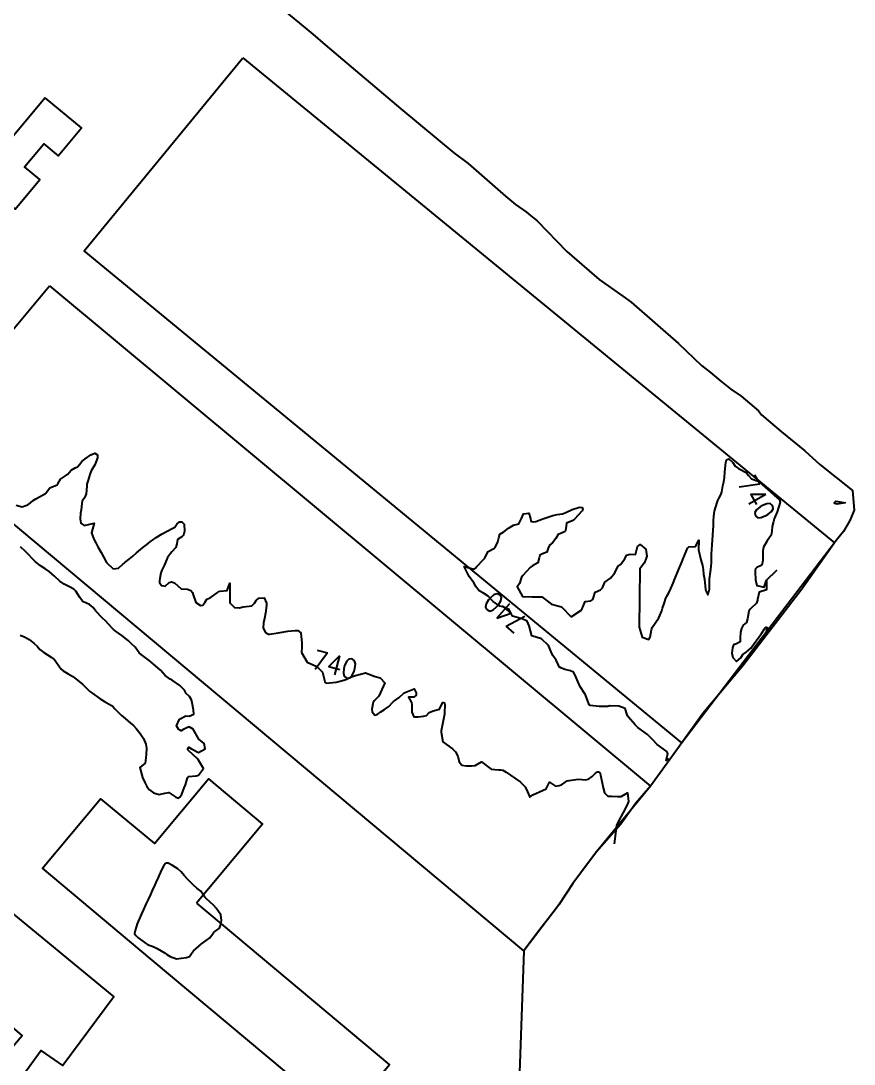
# Model space of a CAD drawing. Header units: metres. Extents: x 307586 to 320046, y 7427249 to 7434250.
# Drawn here: x 317742.7 to 317913.5, y 7431838.3 to 7432052.3 of the extents above; entities that cross this region are included whole.
import ezdxf
from ezdxf.enums import TextEntityAlignment as Align

# ---------------------------------------------------------------- set-up
doc = ezdxf.new("R2010")
doc.units = ezdxf.units.M
doc.header["$MEASUREMENT"] = 0
for name, color, linetype in [('Area', 45, 'Continuous'), ('Cotas', 45, 'Continuous'), ('Curvas de Nivel 5m', 15, 'Continuous'), ('Edificações', 30, 'Continuous')]:
    doc.layers.add(name, color=color, linetype=linetype)
doc.styles.add('Style-STANDARD', font='STANDARD.shx')

msp = doc.modelspace()

# ---------------------------------------------------------------- linework, layer by layer
at = {"layer": 'Area'}
msp.add_polyline3d([(317796.35, 7432054.64, 739.47), (317802.57, 7432049.51, 739.45), (317805.12, 7432047.34, 739.4), (317820.64, 7432034.22, 739.46), (317831.5, 7432025.18, 740.06), (317834.4, 7432022.98, 742.36), (317838.26, 7432019.68, 739.98), (317842.06, 7432016.33, 740.01), (317844.15, 7432014.62, 742.57), (317846.36, 7432013.03, 747.29), (317847.19, 7432012.33, 747.36), (317848.56, 7432011.22, 747.27), (317854.66, 7432004.97, 747.25), (317861.29, 7431999.22, 747.24), (317866.14, 7431995.79, 747.23), (317867.81, 7431994.59, 739.91), (317877.57, 7431986.11, 739.82), (317882.22, 7431981.58, 740.29), (317884.08, 7431980.14, 740.43), (317886.19, 7431978.36, 741.26), (317888.28, 7431976.74, 742.32), (317890.37, 7431975.3, 744.51), (317893.97, 7431972.3, 744.46), (317894.54, 7431971.48, 744.45), (317898.66, 7431967.98, 742.09), (317903.42, 7431964.08, 740.01), (317906.5, 7431961.3, 740.08), (317913.22, 7431955.94, 747.19), (317913.55, 7431951.93, 740.01), (317912.66, 7431949.79, 740.06), (317911.38, 7431947.57, 740.14), (317909.86, 7431945.73, 740.01), (317902.85, 7431935.7, 746.37), (317890.74, 7431920.01, 746.65), (317882.54, 7431910.23, 746.47), (317877.19, 7431902.8, 748.49), (317871.8, 7431895.32, 740.01), (317868.8, 7431891.82, 750.95), (317865.71, 7431887.56, 750.96), (317860.72, 7431881.86, 750.93), (317858.83, 7431879.33, 751.02), (317855.84, 7431875.4, 751.1), (317853.03, 7431871, 751.23), (317852.26, 7431869.97, 751.22), (317848.62, 7431865.3, 751.28), (317845.82, 7431861.58, 741.15), (317843.94, 7431807.8, 746.25)], dxfattribs=at)
at = {"layer": 'Curvas de Nivel 5m', "elevation": 740, "flags": 128}
for points in [[(317741.76, 7431952.95), (317742.95, 7431952.63), (317743.75, 7431952.85), (317744.14, 7431953.03), (317744.67, 7431953.41), (317745.26, 7431953.91), (317745.77, 7431954.25), (317747.78, 7431955.37), (317748.66, 7431956.5), (317749.81, 7431956.95), (317750.08, 7431957.08), (317750.26, 7431957.35), (317750.85, 7431958.31), (317751.83, 7431958.95), (317752.31, 7431959.32), (317753.03, 7431960.12), (317753.85, 7431960.59), (317754.34, 7431960.81), (317754.7, 7431961.29), (317755.23, 7431961.93), (317755.87, 7431962.42), (317757.05, 7431963.26), (317757.89, 7431963.58), (317758.44, 7431963.24), (317758.45, 7431962.67), (317757.86, 7431961.25), (317757.11, 7431959.99), (317756.86, 7431959.26), (317756.44, 7431957.89), (317756.26, 7431957.27), (317756.23, 7431956.85), (317756.13, 7431955.27), (317755.77, 7431954.42), (317755.3, 7431953.75), (317755.19, 7431953.29), (317755.05, 7431951.98), (317754.94, 7431951.29), (317754.89, 7431950.12), (317755.01, 7431949.29), (317755.71, 7431948.78), (317757.71, 7431949.25), (317757.19, 7431947.26), (317757.67, 7431945.98), (317758.06, 7431945.25), (317758.52, 7431944.37), (317759.19, 7431943.23), (317759.63, 7431942.37), (317760.24, 7431941.22), (317761.6, 7431939.88), (317762.73, 7431940.06), (317763.62, 7431940.85), (317763.79, 7431941), (317764.02, 7431941.18), (317764.93, 7431941.86), (317765.64, 7431942.46), (317766.4, 7431943.15), (317767.65, 7431944.21), (317768.17, 7431944.62), (317768.79, 7431945.12), (317769.28, 7431945.5), (317769.67, 7431945.79), (317770.48, 7431946.3), (317771.69, 7431947.09), (317773.7, 7431948.16), (317774.29, 7431948.47), (317774.68, 7431949.05), (317775.21, 7431949.56), (317775.72, 7431949.53), (317776.16, 7431949.03), (317776.28, 7431947.61), (317776.15, 7431947.03), (317776.01, 7431946.72), (317775.68, 7431946.47), (317774.81, 7431945.91), (317774.68, 7431945.05), (317774.46, 7431944.25), (317773.65, 7431943.38), (317773.36, 7431943.06), (317772.8, 7431942.24), (317772.27, 7431941.08), (317772.1, 7431940.6), (317771.6, 7431939.62), (317771.45, 7431939.23), (317771.42, 7431939.09), (317771.14, 7431937.53), (317771.12, 7431937.09), (317771.56, 7431936.49), (317772.31, 7431936.33), (317773.11, 7431937.07), (317773.57, 7431937.23), (317774.21, 7431937.05), (317775.55, 7431935.79), (317776.85, 7431935.72), (317777.55, 7431935.43), (317777.91, 7431935.01), (317778.01, 7431934.53), (317778.57, 7431933), (317779.52, 7431932.34), (317780.05, 7431932.45), (317780.46, 7431932.98), (317780.85, 7431933.65), (317781.53, 7431933.96), (317782.94, 7431934.95), (317783.24, 7431935.25), (317783.55, 7431935.31), (317785, 7431935.48), (317785.57, 7431936.92), (317785.55, 7431934.92), (317785.52, 7431932.92), (317786.54, 7431931.93), (317787.51, 7431931.89), (317788.28, 7431932.12), (317789.52, 7431932.22), (317790.08, 7431932.3), (317790.6, 7431932.86), (317790.98, 7431933.4), (317791.53, 7431933.85), (317792.62, 7431933.92), (317793.09, 7431932.83), (317793.09, 7431932.4), (317792.88, 7431930.83), (317792.63, 7431929.69), (317792.44, 7431928.84), (317792.37, 7431927.74), (317792.87, 7431926.83), (317793.45, 7431926.51), (317793.78, 7431926.48), (317795.45, 7431926.8), (317797.46, 7431927.08), (317798.96, 7431927.25), (317799.46, 7431927.22), (317800.08, 7431926.74), (317800.15, 7431926.04), (317800.32, 7431924.74), (317800.3, 7431923.86), (317800.27, 7431922.74), (317801.38, 7431920.73), (317803.37, 7431919.84), (317804.52, 7431918.69), (317804.97, 7431917.05), (317805, 7431916.68), (317805.33, 7431916.43), (317807.33, 7431916.65), (317808.94, 7431917.03), (317809.34, 7431917.2), (317810.3, 7431917.66), (317811.35, 7431918), (317813.35, 7431918.58), (317815.35, 7431917.79), (317816.37, 7431917.57), (317817.33, 7431916.53), (317816.44, 7431914.54), (317816.08, 7431913.77), (317815.29, 7431912.97), (317815.05, 7431912.8), (317814.97, 7431912.56), (317814.69, 7431911.14), (317814.74, 7431910.57), (317815.25, 7431909.92), (317815.76, 7431910.05), (317816.49, 7431910.54), (317817.27, 7431911.02), (317818.12, 7431911.67), (317818.91, 7431912.51), (317819.08, 7431912.71), (317819.29, 7431912.84), (317820.27, 7431913.53), (317821.31, 7431914.49), (317823.32, 7431915.26), (317823.74, 7431914.46), (317823.76, 7431914), (317823.3, 7431913.57), (317822.17, 7431913.6), (317822.8, 7431912.47), (317822.88, 7431912.07), (317822.85, 7431910.47), (317823.25, 7431909.57), (317824.15, 7431909.55), (317825.25, 7431909.71), (317825.84, 7431909.84), (317826.43, 7431910.42), (317827.27, 7431910.78), (317828.56, 7431911.1), (317829.13, 7431912.39), (317829.18, 7431912.49), (317829.28, 7431912.51), (317829.53, 7431912.39), (317829.64, 7431912.03), (317829.57, 7431910.39), (317829.54, 7431910.1), (317829.23, 7431908.39), (317828.91, 7431906.7), (317828.89, 7431906.39), (317829.19, 7431904.39), (317831.17, 7431902.95), (317831.83, 7431902.36), (317832.28, 7431901.48), (317832.57, 7431900.35), (317833.13, 7431899.62), (317833.99, 7431899.47), (317835.13, 7431899.52), (317835.88, 7431899.56), (317837.14, 7431900.29), (317839.13, 7431898.84), (317840.71, 7431898.67), (317841.13, 7431898.7), (317841.52, 7431898.64), (317842.19, 7431898.23), (317843.11, 7431897.56), (317845.09, 7431896.2), (317846.11, 7431895.21), (317846.57, 7431894.18), (317847.06, 7431893.09), (317847.69, 7431893.54), (317849.07, 7431894.15), (317850.43, 7431894.79), (317851.09, 7431896.13), (317852.33, 7431895.36), (317853.09, 7431895.44), (317853.56, 7431895.62), (317854.26, 7431896.09), (317854.74, 7431896.44), (317855.1, 7431896.51), (317856.49, 7431896.67), (317857.1, 7431896.73), (317858.49, 7431896.64), (317859.1, 7431896.75), (317859.84, 7431897.29), (317860.55, 7431898.02), (317860.9, 7431898.24), (317861.13, 7431898.28), (317861.35, 7431898.23), (317861.46, 7431898.01), (317861.54, 7431897.58), (317861.91, 7431896), (317862.08, 7431895), (317862.39, 7431893.99), (317863.06, 7431893.3), (317863.78, 7431893.26), (317865.06, 7431893.24), (317865.79, 7431893.22), (317867.07, 7431893.93), (317867.3, 7431892.18), (317867.04, 7431891.48), (317866.19, 7431889.94), (317865.22, 7431888.17), (317864.82, 7431887.24), (317864.32, 7431883.53)], [(317875.51, 7431900.98), (317875, 7431900.61), (317875.35, 7431902.02), (317875.17, 7431902.46), (317873.19, 7431903.86), (317872.2, 7431904.88), (317871.21, 7431905.89), (317869.23, 7431907.36), (317868.67, 7431907.92), (317867.26, 7431909.48), (317867.06, 7431909.73), (317867.03, 7431909.93), (317866.59, 7431911.25), (317865.28, 7431911.72), (317863.48, 7431911.77), (317863.28, 7431911.75), (317862.98, 7431911.68), (317861.28, 7431911.68), (317859.44, 7431911.87), (317859.28, 7431911.95), (317859.21, 7431912.03), (317859.14, 7431912.18), (317858.48, 7431914.04), (317857.33, 7431915.86), (317857.25, 7431915.97), (317857.22, 7431916.05), (317857.09, 7431916.3), (317856.34, 7431918.07), (317855.99, 7431918.69), (317855.37, 7431919), (317854.21, 7431919.26), (317853.38, 7431919.57), (317853.08, 7431919.81), (317852.93, 7431920.11), (317852.44, 7431921.16), (317851.74, 7431922.12), (317851.41, 7431922.88), (317850.91, 7431924.14), (317849.45, 7431925.57), (317847.45, 7431926.17), (317846.95, 7431928.18), (317846.49, 7431929.18), (317845.5, 7431929.66), (317843.5, 7431930.22), (317842.83, 7431931.55), (317841.52, 7431932.08), (317840.93, 7431932.26), (317839.54, 7431933.19), (317838.49, 7431934.28), (317837.56, 7431934.93), (317836.66, 7431935.4), (317835.94, 7431936.31), (317835.83, 7431936.57), (317835.58, 7431937), (317834.59, 7431938.33), (317833.62, 7431940.34), (317835.62, 7431939.82), (317835.89, 7431940.04), (317836.09, 7431940.31), (317837.64, 7431941.89), (317837.84, 7431942.09), (317837.92, 7431942.29), (317838.49, 7431943.45), (317839.67, 7431944.09), (317839.81, 7431944.13), (317839.92, 7431944.27), (317840.51, 7431945.43), (317840.71, 7431946.26), (317840.93, 7431947.03), (317841.71, 7431947.5), (317842.69, 7431948.24), (317843.73, 7431948.85), (317844.79, 7431949.15), (317845.34, 7431950.2), (317845.75, 7431951.16), (317846.88, 7431951.31), (317847.19, 7431950.18), (317847.26, 7431949.7), (317847.74, 7431949.5), (317848.32, 7431949.58), (317849.74, 7431950.15), (317851.75, 7431950.8), (317852.65, 7431951.02), (317853.75, 7431951.2), (317854.42, 7431951.43), (317855.76, 7431952.08), (317857.27, 7431952.57), (317857.77, 7431952.48), (317857.89, 7431952.06), (317857.76, 7431951.77), (317856.24, 7431950.07), (317855.74, 7431949.75), (317854.57, 7431949.26), (317854.41, 7431948.09), (317854.29, 7431947.52), (317853.71, 7431947.28), (317852.87, 7431946.95), (317852.41, 7431946.12), (317851.68, 7431945.2), (317851.09, 7431944.73), (317850.85, 7431944.14), (317850.52, 7431943.29), (317849.65, 7431942.95), (317849.12, 7431942.69), (317848.95, 7431942.16), (317848.68, 7431941.11), (317847.63, 7431940.53), (317847.12, 7431940.18), (317845.61, 7431938.55), (317845.44, 7431938.37), (317845.37, 7431938.2), (317844.92, 7431936.86), (317844.46, 7431936.21), (317845.55, 7431934.2), (317847.55, 7431934.17), (317849.55, 7431934.15), (317851.53, 7431932.63), (317853.52, 7431932.1), (317855.5, 7431930.08), (317857.52, 7431931.34), (317857.82, 7431931.75), (317857.93, 7431932.05), (317858.4, 7431933.19), (317859.54, 7431933.36), (317859.99, 7431933.58), (317860.12, 7431934.02), (317860.44, 7431935.14), (317861.57, 7431935.57), (317861.98, 7431936), (317862.45, 7431937.14), (317863.6, 7431937.98), (317864.51, 7431939.07), (317864.89, 7431939.97), (317865.15, 7431940.44), (317865.63, 7431940.77), (317866.55, 7431941.95), (317866.89, 7431942.71), (317867.66, 7431942.91), (317868.73, 7431942.85), (317869, 7431943.92), (317869.14, 7431944.45), (317869.68, 7431944.9), (317870.87, 7431943.9), (317871.07, 7431942.48), (317870.86, 7431941.9), (317870.47, 7431941.07), (317869.62, 7431939.91), (317869.6, 7431937.91), (317869.57, 7431935.91), (317869.55, 7431933.91), (317869.52, 7431931.91), (317869.5, 7431929.91), (317869.48, 7431927.91), (317870.12, 7431925.9), (317871.45, 7431925.39), (317871.73, 7431925.89), (317871.97, 7431927.39), (317872.15, 7431927.88), (317873.5, 7431929.86), (317874.09, 7431931.28), (317874.29, 7431931.85), (317874.59, 7431932.79), (317874.97, 7431933.85), (317875.14, 7431934.26), (317875.56, 7431935), (317875.97, 7431935.83), (317876.45, 7431936.97), (317876.8, 7431937.82), (317877.62, 7431939.81), (317878.21, 7431941.23), (317878.45, 7431941.8), (317878.8, 7431942.66), (317879.25, 7431943.79), (317879.37, 7431944.1), (317879.68, 7431944.43), (317881.01, 7431944.44), (317881.69, 7431945.77), (317881.67, 7431943.77), (317882.15, 7431941.76), (317882.43, 7431940.56), (317882.57, 7431939.76), (317882.68, 7431938.82), (317882.84, 7431937.75), (317882.98, 7431936.36), (317883.07, 7431935.75), (317883.17, 7431935.35), (317883.56, 7431934.57), (317883.84, 7431935.47), (317883.86, 7431935.74), (317883.89, 7431937.45), (317883.91, 7431937.74), (317884.09, 7431939.26), (317884.15, 7431939.73), (317884.28, 7431941.09), (317884.31, 7431941.73), (317884.33, 7431943.06), (317884.36, 7431943.73), (317884.46, 7431944.96), (317884.52, 7431945.73), (317884.6, 7431946.85), (317884.65, 7431947.73), (317884.71, 7431948.75), (317884.74, 7431949.73), (317884.8, 7431950.68), (317884.94, 7431951.73), (317885.1, 7431952.4), (317885.52, 7431953.72), (317885.59, 7431953.92), (317885.8, 7431954.33), (317886.29, 7431955.23), (317886.44, 7431955.71), (317886.66, 7431956.88), (317886.8, 7431957.71), (317886.95, 7431958.61), (317887.07, 7431959.71), (317887.12, 7431960.46), (317887.21, 7431961.71), (317887.38, 7431962.22), (317887.89, 7431962.44), (317888.65, 7431961.69), (317889.13, 7431960.93), (317889.87, 7431960.49), (317891.41, 7431959.65), (317891.86, 7431959.06), (317892.53, 7431958.32), (317893.85, 7431957.84), (317894.24, 7431957.62), (317895.82, 7431956.13), (317896.48, 7431955.59), (317897.8, 7431954.46), (317898.24, 7431954.02), (317898.41, 7431953.57), (317897.77, 7431951.58), (317897.17, 7431950.17), (317897.01, 7431949.59), (317896.77, 7431948.55), (317896.65, 7431947.59), (317896.51, 7431946.79), (317895.69, 7431945.6), (317894.95, 7431944.34), (317894.85, 7431943.61), (317894.86, 7431942.41), (317894.82, 7431941.61), (317894.59, 7431940.66), (317893.63, 7431940.15), (317893.35, 7431939.9), (317893.28, 7431939.63), (317893.25, 7431939.25), (317893.29, 7431937.62), (317893.59, 7431936.46), (317895.08, 7431936.11), (317895.6, 7431937.6), (317897.62, 7431939.57), (317895.6, 7431937.6), (317895.57, 7431935.6), (317894.09, 7431935.09), (317893.73, 7431933.62), (317893.72, 7431933.45), (317893.55, 7431932.87), (317892.26, 7431931.64), (317891.99, 7431931.18), (317891.71, 7431929.65), (317891.5, 7431928.86), (317890.82, 7431928.32), (317890.48, 7431927.66), (317890.22, 7431926.91), (317890.19, 7431925.66), (317890.16, 7431924.95), (317889.44, 7431924.51), (317888.84, 7431924.28), (317888.59, 7431923.68), (317888.5, 7431922.6), (317888.68, 7431921.68), (317889.4, 7431920.92), (317890.31, 7431921.66), (317890.72, 7431922.36), (317891.42, 7431922.8), (317892.38, 7431923.64), (317893.45, 7431925.12), (317894.52, 7431926.66), (317895.19, 7431927.6), (317895.32, 7431927.77), (317895.49, 7431927.9), (317895.74, 7431927.85), (317895.4, 7431926.5), (317895.09, 7431925.78)], [(317742.59, 7431926.28), (317743.43, 7431925.98), (317744.38, 7431925.41), (317745.41, 7431924.6), (317746.03, 7431924.01), (317746.6, 7431923.38), (317747.39, 7431922.75), (317748.95, 7431921.78), (317749.38, 7431921.52), (317749.54, 7431921.35), (317750, 7431920.71), (317751, 7431919.33), (317751.35, 7431919), (317752.41, 7431918.38), (317753.34, 7431917.82), (317754.04, 7431917.29), (317755.32, 7431916.25), (317756.33, 7431915.26), (317756.82, 7431914.77), (317757.29, 7431914.45), (317758.95, 7431913.23), (317759.28, 7431913), (317759.84, 7431912.66), (317761.27, 7431911.87), (317761.64, 7431911.58), (317761.96, 7431911.2), (317763.24, 7431909.89), (317764.08, 7431909.17), (317765.22, 7431908.25), (317765.8, 7431907.74), (317766.32, 7431907.14), (317767.2, 7431906.11), (317767.87, 7431905.12), (317768.35, 7431903.94), (317768.49, 7431903.12), (317768.42, 7431901.85), (317768.34, 7431901.12), (317768.17, 7431900.07), (317767.11, 7431899.13), (317767.67, 7431897.12), (317768.1, 7431896.1), (317768.59, 7431895.11), (317769.06, 7431894.57), (317769.9, 7431893.95), (317771.05, 7431893.62), (317772.2, 7431893.92), (317773.05, 7431894.04), (317774.45, 7431893.05), (317775.04, 7431892.86), (317775.29, 7431893.04), (317775.69, 7431893.67), (317776.17, 7431895.02), (317776.47, 7431895.62), (317776.86, 7431897.01), (317777.1, 7431897.3), (317778.64, 7431897.45), (317779.1, 7431897.58), (317780.12, 7431898.97), (317779.14, 7431900.69), (317778.84, 7431900.99), (317777.16, 7431902.56), (317776.92, 7431902.77), (317776.91, 7431903.01), (317777.17, 7431903.34), (317777.72, 7431903), (317779.16, 7431902.24), (317780.5, 7431902.97), (317780.27, 7431904.07), (317779.18, 7431904.99), (317778.04, 7431907), (317777.22, 7431907.51), (317776.15, 7431907.03), (317775.6, 7431906.64), (317775.21, 7431906.86), (317775.01, 7431907.04), (317774.59, 7431907.67), (317775.23, 7431909.04), (317776.54, 7431909.72), (317777.24, 7431909.69), (317778.15, 7431910.1), (317778.08, 7431911), (317777.84, 7431912.44), (317777.71, 7431913.01), (317777.29, 7431913.73), (317776.61, 7431914.34), (317776.24, 7431915.03), (317775.32, 7431915.97), (317773.71, 7431917.06), (317773.34, 7431917.29), (317772.28, 7431918.01), (317771.35, 7431919.09), (317769.38, 7431920.82), (317769.01, 7431921.11), (317767.39, 7431922.32), (317766.96, 7431922.7), (317766.65, 7431923.14), (317766.12, 7431923.86), (317765.42, 7431924.54), (317764.71, 7431925.17), (317763.44, 7431926.24), (317762.07, 7431927.2), (317761.71, 7431927.46), (317761.46, 7431927.74), (317760.09, 7431929.22), (317759.48, 7431929.78), (317758.11, 7431931.24), (317757.51, 7431931.97), (317756.81, 7431932.55), (317755.52, 7431933.14), (317755.32, 7431933.28), (317754.83, 7431933.99), (317753.98, 7431935.3), (317753.55, 7431935.74), (317752.68, 7431936.19), (317751.56, 7431936.74), (317750.71, 7431937.34), (317749.58, 7431938.4), (317748.5, 7431939.36), (317747.6, 7431939.95), (317746.72, 7431940.5), (317745.61, 7431941.4), (317743.64, 7431943.42), (317742.65, 7431944.43)]]:
    msp.add_lwpolyline(points, dxfattribs=at)
for points in [[(317911.79, 7431953.41), (317910.07, 7431953.15), (317909.79, 7431953.23), (317909.65, 7431953.29), (317909.48, 7431953.43), (317909.8, 7431953.77), (317911.79, 7431953.41)], [(317772.41, 7431879.54), (317772.02, 7431879.07), (317771.64, 7431878.3), (317771.04, 7431877.08), (317770.98, 7431876.95), (317770.85, 7431876.63), (317770.37, 7431875.55), (317770.17, 7431875.09), (317769.63, 7431873.92), (317769.26, 7431873.1), (317768.79, 7431872.12), (317768.47, 7431871.43), (317768.33, 7431871.11), (317767.85, 7431870.03), (317767.42, 7431869.12), (317767.21, 7431868.67), (317766.74, 7431867.58), (317766.57, 7431867.13), (317766.12, 7431865.73), (317766.02, 7431865.14), (317766.25, 7431864.69), (317766.69, 7431864.31), (317768.26, 7431863.11), (317768.68, 7431862.88), (317769.97, 7431862.39), (317770.67, 7431862.05), (317772.29, 7431861.06), (317772.66, 7431860.83), (317773.32, 7431860.39), (317774.65, 7431859.9), (317775.64, 7431860.04), (317776.65, 7431860.17), (317777.25, 7431860.41), (317777.7, 7431861), (317778.12, 7431861.54), (317778.67, 7431862.03), (317779.75, 7431862.97), (317780.69, 7431863.7), (317781.42, 7431864.23), (317781.97, 7431864.95), (317782.3, 7431865.36), (317782.71, 7431865.65), (317783.46, 7431866.2), (317783.73, 7431866.93), (317783.86, 7431867.81), (317783.71, 7431868.93), (317782.77, 7431870.31), (317782.17, 7431870.95), (317780.8, 7431872.25), (317780.43, 7431872.6), (317780.16, 7431872.97), (317779.62, 7431873.79), (317778.82, 7431874.42), (317778.07, 7431875), (317776.84, 7431876.27), (317776.2, 7431877.02), (317775.6, 7431877.77), (317774.87, 7431878.38), (317773.81, 7431879.05), (317772.88, 7431879.56)]]:
    msp.add_lwpolyline(points, close=True, dxfattribs=at)
at = {"layer": 'Edificações'}
for points in [[(317788.22, 7432044.65), (317909.49, 7431945.2), (317878.21, 7431904.22), (317755.67, 7432005.12)], [(317747.68, 7432036.44), (317733.91, 7432020.02), (317741.51, 7432013.65), (317746.61, 7432019.73), (317743.48, 7432022.35), (317747.43, 7432027.05), (317750.34, 7432024.61), (317755.12, 7432030.3)], [(317748.61, 7431997.92), (317871.8, 7431895.32), (317860.72, 7431881.86), (317855.84, 7431875.4), (317853.03, 7431871), (317845.82, 7431861.58), (317721.53, 7431965.55)]]:
    msp.add_lwpolyline(points, close=True, dxfattribs=at)
for points in [[(317778.7, 7431871.32), (317818.32, 7431838.18), (317808.85, 7431826.87), (317769.24, 7431860.01), (317747.13, 7431878.5), (317759.06, 7431892.76), (317770.09, 7431883.54), (317781.2, 7431896.83), (317792.28, 7431887.56), (317781.17, 7431874.27)], [(317781.17, 7431874.27), (317778.7, 7431871.32)], [(317740.04, 7431870.07), (317761.76, 7431852.12), (317751.32, 7431838.07), (317746.86, 7431841.13), (317740.74, 7431832.64)], [(317739.07, 7431839.6), (317742.96, 7431844.19), (317728.9, 7431856.29)]]:
    msp.add_lwpolyline(points, dxfattribs=at)

# ---------------------------------------------------------------- texts
at = {"layer": 'Cotas', "style": 'Style-STANDARD'}
for rotation, p in [(299.8165, (317893.49, 7431954.53, 740)), (139.3528, (317841.98, 7431930.98, 740)), (345.2377, (317807.05, 7431920.24, 740))]:
    msp.add_text('740', height=4, rotation=rotation, dxfattribs=at).set_placement(p, align=Align.MIDDLE_CENTER)

doc.saveas('drawing.dxf')
